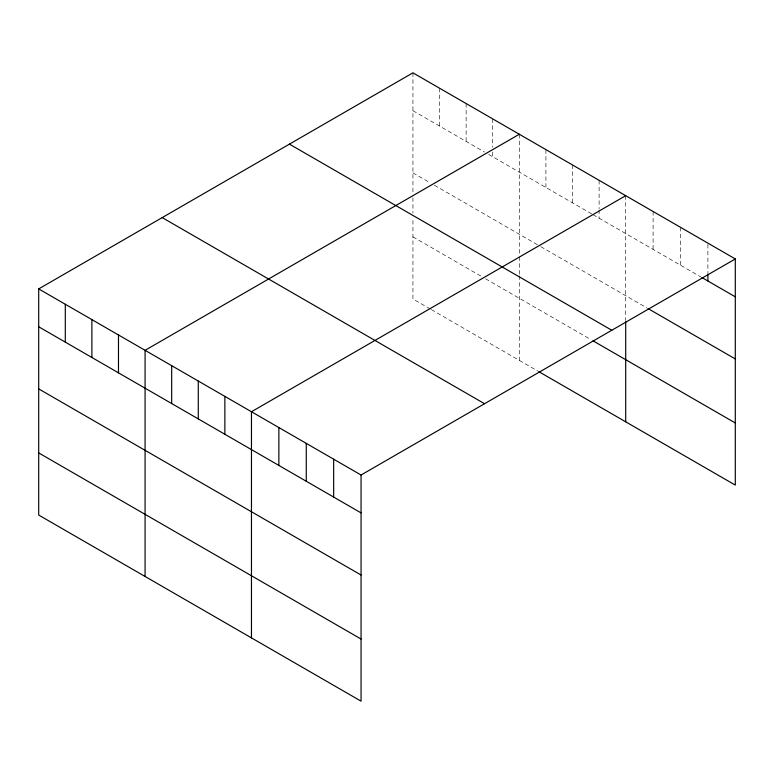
<?xml version="1.0" encoding="UTF-8"?>
<svg xmlns="http://www.w3.org/2000/svg" width="774" height="774" viewBox="0 0 774 774"><rect width="100%" height="100%" fill="white"/><g stroke="black" fill="none" stroke-linecap="round" stroke-linejoin="round"><path stroke-width="0.58" stroke-dasharray="3.87 2.9" d="M412.939 72.833L412.939 192.997M412.939 110.711L484.543 152.052M488.636 154.413L591.946 214.059M592.961 214.65L700.799 276.908M412.939 172.844L430.325 182.877M434.417 185.247L539.778 246.074M540.794 246.664L647.006 307.984M412.939 236.854L481.467 276.424M485.559 278.785L590.92 339.612M430.325 309.019L412.939 298.987L412.939 217.891M431.35 309.61L537.727 371.036M707.9 244.313L707.9 272.719M680.501 227.314L680.501 265.182M653.101 211.495L653.101 249.363M625.702 195.677L625.702 320.571M599.105 180.323L599.105 208.728M599.105 209.909L599.105 218.191M572.508 164.968L572.508 202.836M545.912 149.614L545.912 187.482M519.315 134.25L519.315 255.594M519.315 256.784L519.315 274.567M519.315 275.747L519.315 360.403M492.719 118.896L492.719 147.302M492.719 152.043L492.719 156.774M466.132 103.542L466.132 141.419M439.535 88.188L439.535 126.065M412.939 197.738L412.939 213.15"/><path stroke-width="1.16" d="M735.3 258.951L361.061 475.013L361.061 701.167L38.7 515.049L38.7 288.905L412.939 72.833L735.3 258.951L735.3 485.095L538.752 371.626M519.315 134.25L145.077 350.322L145.077 576.466M625.702 195.677L251.463 411.739L251.463 637.882M701.815 277.489L735.3 296.829M648.022 308.565L735.3 358.952M289.437 144.138L611.799 330.256M592.961 340.792L735.3 422.972M162.201 217.6L484.563 403.718M38.7 288.905L361.061 475.013M38.7 326.773L361.061 512.891M38.7 388.906L361.061 575.024M38.7 452.916L361.061 639.034M707.9 273.909L707.9 281.01M625.702 321.752L625.702 421.82M333.662 459.195L333.662 497.072M306.262 443.376L306.262 481.254M278.863 427.558L278.863 465.435M224.866 396.385L224.866 434.253M198.27 381.031L198.27 418.898M171.673 365.676L171.673 403.544M118.48 334.968L118.48 372.836M91.893 319.614L91.893 357.482M65.297 304.259L65.297 342.127"/></g></svg>
